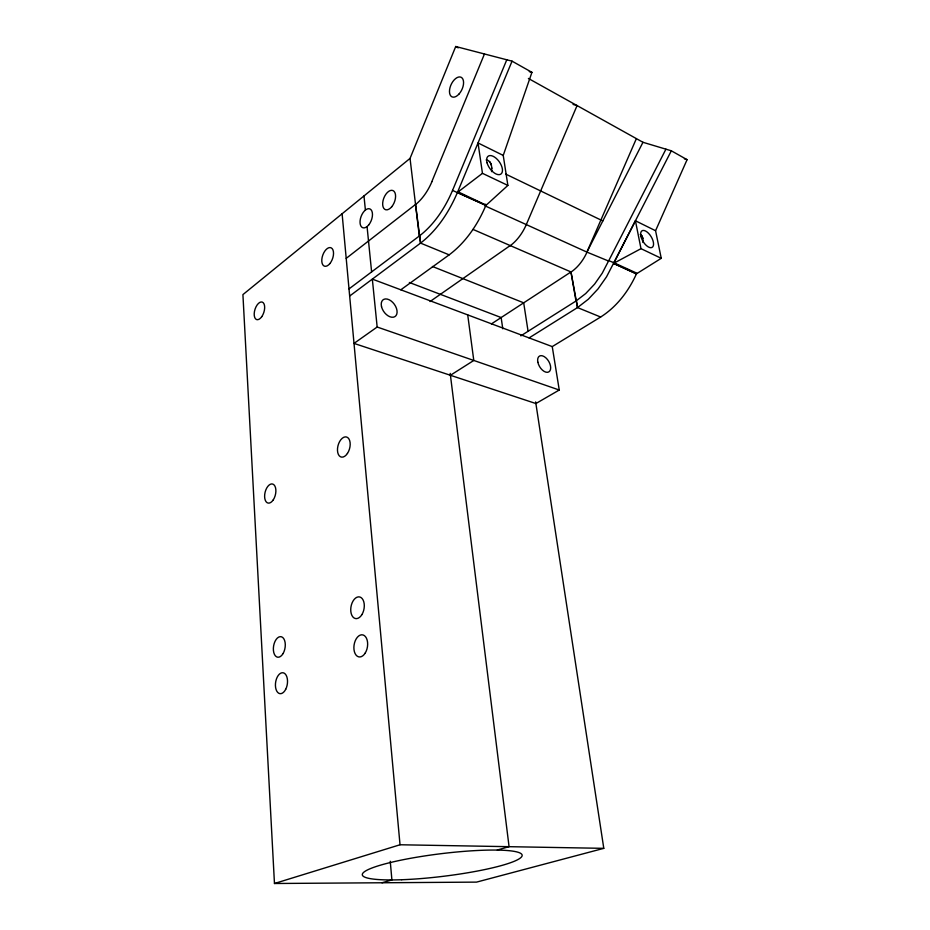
<?xml version="1.0" encoding="UTF-8"?>
<svg xmlns="http://www.w3.org/2000/svg" width="930" height="930" viewBox="0 0 930 930"><rect width="100%" height="100%" fill="white"/><g stroke="black" fill="none" stroke-linecap="round" stroke-linejoin="round"><path stroke-width="1.4" d="M642.793 238.394A11.95 8.475 -67.9 0 1 643.014 240.8L642.932 242.439M491.586 171.655L491.738 167.888A13.369 10.532 -71.9 0 0 491.319 165.121L490.296 162.669A8.905 6.998 -72.1 0 0 489.819 161.971L488.634 160.844A7.777 6.115 -72.1 0 0 487.215 160.146L486.169 159.96M491.656 171.027L491.714 170.399M486.053 205.123L457.758 191.685M535.645 401.9L603.791 848.346L476.544 882.117L274.466 883.5L242.916 294.612L410.037 158.414L455.723 46.5L512.058 61.159L531.937 72.342L503.165 155.636M400.818 289.8L449.132 254.878C466.046 242.195 478.125 223.979 486.204 204.635L485.286 204.263M431.811 181.699L484.46 53.975M349.006 288.916L419.651 235.767C434.601 224.118 445.179 207.704 452.538 190.418L506.78 59.787M349.657 296.042L420.523 243.137C437.333 230.152 449.202 211.784 457.455 192.417L512.058 61.159M452.538 190.418L485.948 205.379L486.25 204.658M636.376 138.617L586.911 252.1L484.739 205.728M587.004 252.135A35.503 22.959 -65.9 0 1 570.997 272.072L577.553 307.551L588.341 299.216L598.037 288.916L606.558 276.768L613.858 262.725L636.759 273.153C628.982 290.637 616.974 306.714 600.64 317.025L552.246 346.599L372.337 279.116L377.162 327.023L354.005 343.402L535.901 403.539L559.255 390.019L552.246 346.599M613.544 263.423L636.446 273.839L661.253 258.308L655.569 230.721L687.084 159.669L671.332 150.8L642.967 142.29L528.391 78.457M636.446 273.839L613.567 263.376L671.332 150.8M642.967 142.29L586.911 252.1L608.569 261.039L665.927 149.172M613.672 263.144L635.33 220.945M485.948 205.379L507.873 185.419L503.235 155.415L478.032 142.953L482.461 173.34L507.873 185.419M346.204 258.366L415.536 204.449L420.569 243.114L449.178 254.855M457.455 192.417L482.461 173.34M430.044 301.541L510.198 245.567M491.435 323.896L570.974 271.955L575.996 301.018L520.858 335.846M575.996 301.018L585.702 293.555L594.63 284.08L602.221 273.222L608.755 260.621L613.881 262.737M450.434 375.278L473.789 360.456L467.72 314.898M529.089 337.916L577.518 307.574L600.64 317.025M613.567 263.376L640.991 248.67L661.253 258.308M274.466 883.5L400.028 844.765L603.791 848.346M381.974 882.768L391.902 879.943L390.251 861.285M497.318 850.008L509.07 846.672L450.201 373.383M529.286 71.645L531.937 72.342M573.054 104.427L577.077 105.578L526.31 224.583A37.049 22.622 -66.7 0 1 510.221 245.683M684.375 158.844L687.084 159.669M377.162 327.023L559.255 390.019M409.351 282.488L501.142 317.549L502.781 328.813M432.427 266.48L523.695 302.831L528.077 331.289M473.033 229.419L570.974 271.955M457.421 192.475L485.925 205.425M505.781 174.131L602.826 220.933M655.569 230.721L635.423 220.77L640.991 248.67M455.723 46.5L458.223 47.872M640.235 234.406A6.952 4.917 -68 0 1 640.782 234.744L641.7 235.685A7.963 5.638 -67.9 0 1 642.072 236.29L642.793 238.394A9.998 7.08 -67.9 0 0 642.537 237.406L642.374 236.941M489.459 161.553L489.819 161.971A9.184 7.115 -74.6 0 1 490.296 162.669L490.575 163.18M641.421 235.337L641.7 235.685A8.207 5.72 -70.4 0 1 642.072 236.29L642.281 236.72M490.703 163.436L490.935 163.982A11.183 8.8 -72 0 1 491.307 165.121M576.344 300.797L577.518 307.574M419.651 235.767L420.523 243.137M410.037 158.414L419.302 236.034M363.979 195.951L365.397 210.064M367.059 226.583L371.616 271.909M342.112 213.772L400.028 844.765M491.738 167.888L491.761 168.528M431.892 181.734A39.467 21.89 -67.7 0 1 415.547 204.577M401.725 879.734A80.515 11.358 -7 0 0 522.149 855.391A80.515 11.358 -7 0 0 402.818 859.785A80.515 11.358 -7 0 0 401.725 879.734M640.956 236.534A9.719 4.697 58.5 0 0 651.93 247.485A9.719 4.697 58.5 0 0 648.431 233.186A9.719 4.697 58.5 0 0 640.956 236.534M537.842 362.177A9.184 5.266 59.2 0 0 548.735 371.954A9.184 5.266 59.2 0 0 545.887 357.852A9.184 5.266 59.2 0 0 537.842 362.177M368.687 224.967A10.067 5.475 -69.4 0 0 370.012 208.971A10.067 5.475 -69.4 0 0 360.073 220.968A10.067 5.475 -69.4 0 0 368.687 224.967M487.064 162.82A10.986 5.789 54.6 0 0 500.526 174.305A10.986 5.789 54.6 0 0 496.05 158.216A10.986 5.789 54.6 0 0 487.064 162.82M381.533 306.714A10.288 6.429 54.6 0 0 394.878 316.642A10.288 6.429 54.6 0 0 391.077 300.936A10.288 6.429 54.6 0 0 381.533 306.714M391.693 206.797A10.265 5.661 -68.6 0 0 392.972 190.569A10.265 5.661 -68.6 0 0 382.695 202.903A10.265 5.661 -68.6 0 0 391.693 206.797M458.897 94.163A10.811 5.952 -65.2 0 0 461.082 77.248A10.811 5.952 -65.2 0 0 449.585 89.733A10.811 5.952 -65.2 0 0 458.897 94.163M285.708 689.304A10.556 5.917 -81.6 0 0 283.104 672.774A10.556 5.917 -81.6 0 0 275.606 687.537A10.556 5.917 -81.6 0 0 285.708 689.304M273.281 499.84A9.788 5.301 -76.6 0 0 272.85 484.1A9.788 5.301 -76.6 0 0 264.62 496.62A9.788 5.301 -76.6 0 0 273.281 499.84M347.425 453.468A10.37 5.975 -75.1 0 0 346.599 437.019A10.37 5.975 -75.1 0 0 337.485 450.527A10.37 5.975 -75.1 0 0 347.425 453.468M261.76 316.665A9.184 4.673 -72.6 0 0 262.341 302.122A9.184 4.673 -72.6 0 0 254.204 313.712A9.184 4.673 -72.6 0 0 261.76 316.665M329.871 263.574A9.753 5.196 -70.7 0 0 331.266 247.892A9.753 5.196 -70.7 0 0 321.838 259.319A9.753 5.196 -70.7 0 0 329.871 263.574M365.246 653.023A11.183 6.743 -80.9 0 0 363.06 634.958A11.183 6.743 -80.9 0 0 353.993 649.64A11.183 6.743 -80.9 0 0 365.246 653.023M361.921 614.591A11.009 6.603 -79.7 0 0 359.782 596.979A11.009 6.603 -79.7 0 0 350.843 611.661A11.009 6.603 -79.7 0 0 361.921 614.591M283.046 653.592A10.393 5.801 -80.6 0 0 281.511 636.806A10.393 5.801 -80.6 0 0 273.42 650.442A10.393 5.801 -80.6 0 0 283.046 653.592"/></g></svg>
